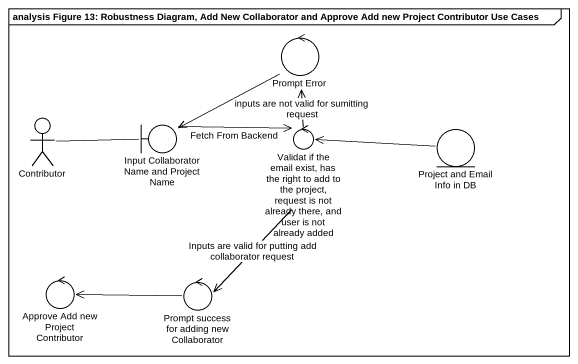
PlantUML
@startuml
mainframe analysis Figure 13: Robustness Diagram, Add New Collaborator and Approve Add new Project Contributor Use Cases
control "Prompt Error" as Prompt_Error
actor Contributor
boundary "Input Collaborator Name and Project Name" as Input_Collaborator_Name_and
control "Validat if the email exist, has the right to add to the project, request is not already there, and user is not already added" as Validat_if_the_email_exist
entity "Project and Email Info in DB" as Project_and_Email_Info_in_DB
control "Approve Add new Project Contributor" as Approve_Add_new_Project
control "Prompt success for adding new Collaborator" as Prompt_success_for_adding
Prompt_Error --> Input_Collaborator_Name_and
Contributor -right- Input_Collaborator_Name_and
Input_Collaborator_Name_and -right-> Validat_if_the_email_exist : Fetch From Backend
Validat_if_the_email_exist -up-> Prompt_Error : inputs are not valid for sumitting request
Validat_if_the_email_exist --> Prompt_success_for_adding : Inputs are valid for putting add collaborator request
Project_and_Email_Info_in_DB -left-> Validat_if_the_email_exist
Prompt_success_for_adding -left-> Approve_Add_new_Project
@enduml
